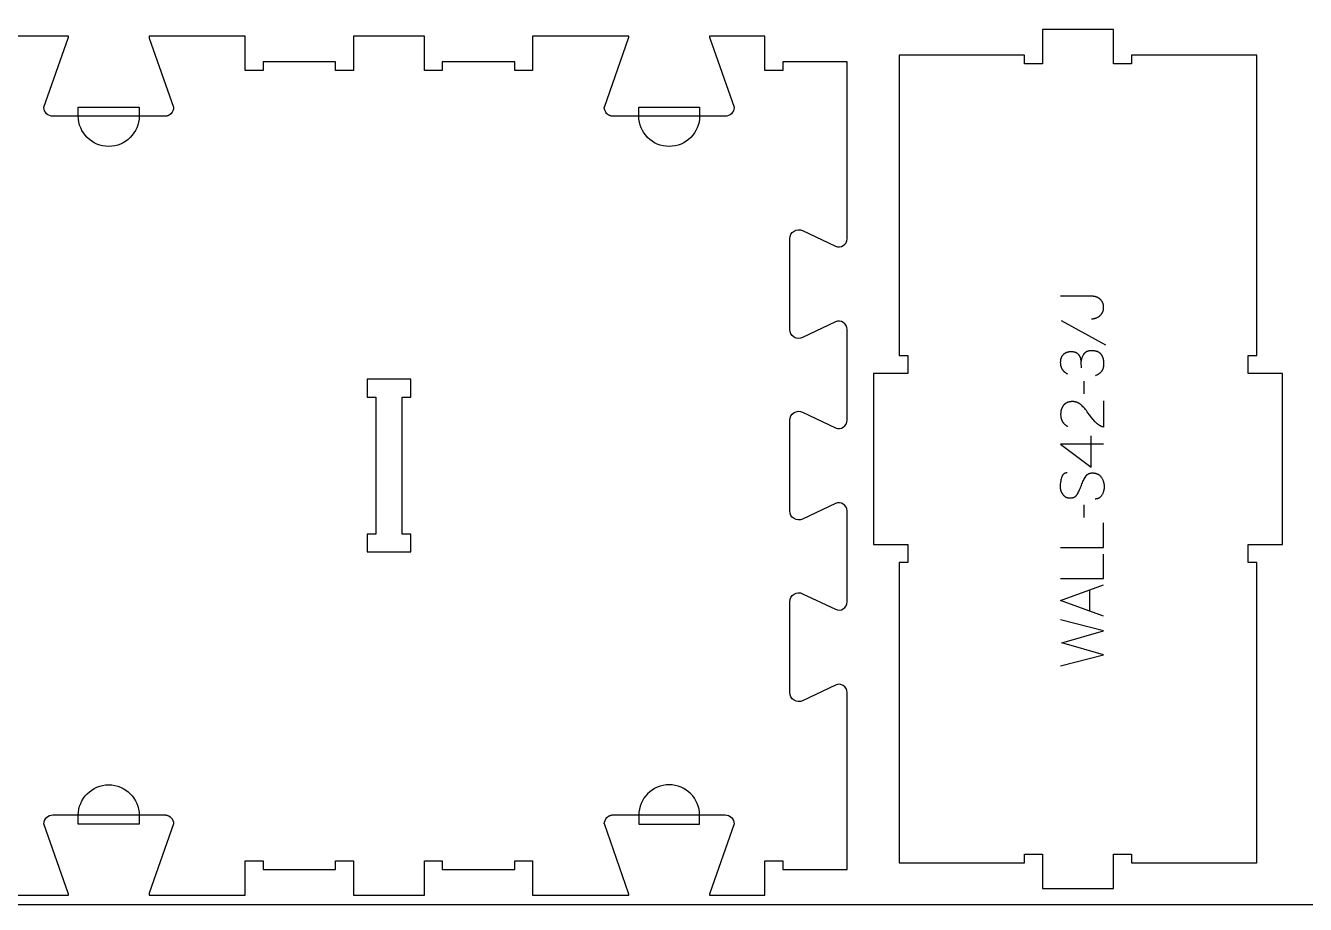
# Model space of a CAD drawing. Extents: x -13885 to -10701, y -19593 to -11999.
# Drawn here: x -12293 to -11400, y -13923 to -13310 of the extents above; entities that cross this region are included whole.
import ezdxf

# ---------------------------------------------------------------- set-up
doc = ezdxf.new("R2010")
doc.units = 0
for name, color, linetype in [('0_SHEET_SPRUCEPLY_2440X122', 1, 'CONTINUOUS'), ('1_ANYTOOL_1MMDEEP_LABELS_S', 2, 'CONTINUOUS'), ('3_ANYTOOL_CUTTHROUGH_INSID', 4, 'CONTINUOUS'), ('4_ANYTOOL_CUTTHROUGH_OUTSI', 5, 'CONTINUOUS'), ('5_ANYTOOL_HALF_MILL_9MM_IN', 3, 'CONTINUOUS')]:
    doc.layers.add(name, color=color, linetype=linetype)

msp = doc.modelspace()

# ---------------------------------------------------------------- linework, layer by layer
at = {"layer": '0_SHEET_SPRUCEPLY_2440X122'}
msp.add_lwpolyline([(-13513.11, -12703.28), (-13513.11, -13923.28), (-11073.11, -13923.28), (-11073.11, -12703.28)], close=True, dxfattribs=at)
at = {"layer": '1_ANYTOOL_1MMDEEP_LABELS_S'}
for points in [[(-11549.32, -13514.64), (-11549.11, -13514.64), (-11548.9, -13514.63), (-11548.7, -13514.62), (-11548.5, -13514.61), (-11548.29, -13514.59), (-11548.09, -13514.56), (-11547.89, -13514.53), (-11547.7, -13514.5), (-11547.5, -13514.47), (-11547.31, -13514.42), (-11547.11, -13514.38), (-11546.92, -13514.33), (-11546.73, -13514.28), (-11546.54, -13514.22), (-11546.35, -13514.16), (-11546.17, -13514.09), (-11545.99, -13514.02), (-11545.8, -13513.94), (-11545.62, -13513.86), (-11545.44, -13513.78), (-11545.26, -13513.69), (-11545.09, -13513.6), (-11544.91, -13513.5), (-11544.74, -13513.4), (-11544.57, -13513.29), (-11544.4, -13513.18), (-11544.23, -13513.07), (-11544.06, -13512.95), (-11543.89, -13512.83), (-11543.73, -13512.7), (-11543.57, -13512.57), (-11543.41, -13512.43), (-11543.25, -13512.29), (-11543.09, -13512.15), (-11542.95, -13512.01), (-11542.8, -13511.86), (-11542.66, -13511.71), (-11542.53, -13511.56), (-11542.4, -13511.4), (-11542.28, -13511.24), (-11542.16, -13511.08), (-11542.05, -13510.92), (-11541.94, -13510.75), (-11541.84, -13510.58), (-11541.74, -13510.41), (-11541.65, -13510.24), (-11541.56, -13510.06), (-11541.48, -13509.88), (-11541.4, -13509.69), (-11541.33, -13509.51), (-11541.26, -13509.32), (-11541.2, -13509.13), (-11541.14, -13508.94), (-11541.08, -13508.74), (-11541.04, -13508.54), (-11540.99, -13508.34), (-11540.96, -13508.13), (-11540.92, -13507.93), (-11540.9, -13507.72), (-11540.87, -13507.5), (-11540.86, -13507.29), (-11540.84, -13507.07), (-11540.84, -13506.85), (-11540.83, -13506.63), (-11540.84, -13506.41), (-11540.84, -13506.2), (-11540.85, -13505.99), (-11540.87, -13505.79), (-11540.89, -13505.59), (-11540.92, -13505.39), (-11540.95, -13505.19), (-11540.98, -13504.99), (-11541.02, -13504.8), (-11541.06, -13504.61), (-11541.11, -13504.42), (-11541.17, -13504.24), (-11541.22, -13504.05), (-11541.28, -13503.87), (-11541.35, -13503.69), (-11541.42, -13503.52), (-11541.5, -13503.35), (-11541.58, -13503.18), (-11541.66, -13503.01), (-11541.75, -13502.84), (-11541.85, -13502.68), (-11541.95, -13502.52), (-11542.05, -13502.36), (-11542.16, -13502.21), (-11542.27, -13502.05), (-11542.39, -13501.9), (-11542.51, -13501.76), (-11542.64, -13501.61), (-11542.77, -13501.47), (-11542.91, -13501.33), (-11543.05, -13501.19), (-11543.19, -13501.05), (-11543.34, -13500.92), (-11543.49, -13500.8), (-11543.64, -13500.67), (-11543.8, -13500.55), (-11543.95, -13500.44), (-11544.11, -13500.33), (-11544.27, -13500.22), (-11544.43, -13500.12), (-11544.6, -13500.02), (-11544.76, -13499.92), (-11544.93, -13499.83), (-11545.1, -13499.75), (-11545.28, -13499.67), (-11545.45, -13499.59), (-11545.63, -13499.52), (-11545.81, -13499.45), (-11545.99, -13499.38), (-11546.17, -13499.32), (-11546.35, -13499.27), (-11546.54, -13499.21), (-11546.73, -13499.16), (-11546.92, -13499.12), (-11547.11, -13499.08), (-11547.31, -13499.05), (-11547.5, -13499.01), (-11547.7, -13498.99), (-11547.9, -13498.96), (-11548.1, -13498.95), (-11548.31, -13498.93), (-11548.51, -13498.92), (-11548.72, -13498.91), (-11548.93, -13498.91), (-11570.83, -13498.91)], [(-11570.36, -13515.71), (-11539.59, -13532.9)], [(-11565.91, -13553.25), (-11566.21, -13553.1), (-11566.5, -13552.93), (-11566.79, -13552.76), (-11567.06, -13552.58), (-11567.32, -13552.4), (-11567.58, -13552.21), (-11567.83, -13552.01), (-11567.94, -13551.91), (-11568.06, -13551.81), (-11568.18, -13551.71), (-11568.29, -13551.6), (-11568.4, -13551.5), (-11568.5, -13551.39), (-11568.61, -13551.28), (-11568.71, -13551.17), (-11568.81, -13551.05), (-11568.91, -13550.94), (-11569, -13550.82), (-11569.1, -13550.7), (-11569.19, -13550.59), (-11569.27, -13550.46), (-11569.36, -13550.34), (-11569.44, -13550.22), (-11569.52, -13550.09), (-11569.6, -13549.97), (-11569.68, -13549.84), (-11569.75, -13549.71), (-11569.82, -13549.57), (-11569.89, -13549.44), (-11569.96, -13549.31), (-11570.02, -13549.17), (-11570.08, -13549.03), (-11570.14, -13548.89), (-11570.2, -13548.75), (-11570.25, -13548.61), (-11570.3, -13548.46), (-11570.35, -13548.32), (-11570.4, -13548.17), (-11570.44, -13548.02), (-11570.53, -13547.72), (-11570.6, -13547.41), (-11570.66, -13547.09), (-11570.71, -13546.77), (-11570.76, -13546.44), (-11570.79, -13546.11), (-11570.81, -13545.77), (-11570.83, -13545.42), (-11570.83, -13545.07), (-11570.83, -13544.86), (-11570.83, -13544.65), (-11570.82, -13544.45), (-11570.8, -13544.24), (-11570.79, -13544.04), (-11570.77, -13543.84), (-11570.74, -13543.65), (-11570.72, -13543.46), (-11570.68, -13543.26), (-11570.65, -13543.08), (-11570.61, -13542.89), (-11570.57, -13542.71), (-11570.52, -13542.53), (-11570.47, -13542.35), (-11570.42, -13542.17), (-11570.36, -13542), (-11570.3, -13541.83), (-11570.24, -13541.66), (-11570.17, -13541.49), (-11570.1, -13541.33), (-11570.02, -13541.17), (-11569.94, -13541.01), (-11569.86, -13540.86), (-11569.77, -13540.7), (-11569.68, -13540.55), (-11569.59, -13540.4), (-11569.49, -13540.26), (-11569.39, -13540.11), (-11569.28, -13539.97), (-11569.18, -13539.83), (-11569.06, -13539.7), (-11568.95, -13539.56), (-11568.83, -13539.43), (-11568.71, -13539.31), (-11568.58, -13539.18), (-11568.45, -13539.07), (-11568.32, -13538.95), (-11568.18, -13538.84), (-11568.05, -13538.74), (-11567.91, -13538.64), (-11567.76, -13538.54), (-11567.61, -13538.45), (-11567.46, -13538.36), (-11567.31, -13538.28), (-11567.15, -13538.2), (-11566.99, -13538.12), (-11566.83, -13538.05), (-11566.67, -13537.98), (-11566.5, -13537.92), (-11566.32, -13537.86), (-11566.15, -13537.81), (-11565.97, -13537.76), (-11565.79, -13537.71), (-11565.61, -13537.67), (-11565.42, -13537.63), (-11565.23, -13537.6), (-11565.03, -13537.57), (-11564.84, -13537.54), (-11564.64, -13537.52), (-11564.43, -13537.51), (-11564.23, -13537.49), (-11564.02, -13537.49), (-11563.81, -13537.48), (-11563.25, -13537.49), (-11562.92, -13537.5), (-11562.59, -13537.52), (-11562.28, -13537.56), (-11561.98, -13537.6), (-11561.83, -13537.62), (-11561.69, -13537.65), (-11561.55, -13537.67), (-11561.41, -13537.7), (-11561.27, -13537.74), (-11561.14, -13537.77), (-11561.01, -13537.81), (-11560.88, -13537.85), (-11560.75, -13537.89), (-11560.63, -13537.94), (-11560.51, -13537.98), (-11560.39, -13538.03), (-11560.27, -13538.08), (-11560.16, -13538.13), (-11560.05, -13538.19), (-11559.94, -13538.25), (-11559.84, -13538.31), (-11559.73, -13538.37), (-11559.63, -13538.43), (-11559.54, -13538.5), (-11559.44, -13538.57), (-11559.35, -13538.64), (-11559.17, -13538.79), (-11559, -13538.94), (-11558.83, -13539.09), (-11558.67, -13539.25), (-11558.6, -13539.34), (-11558.52, -13539.42), (-11558.45, -13539.5), (-11558.38, -13539.59), (-11558.31, -13539.67), (-11558.24, -13539.76), (-11558.17, -13539.85), (-11558.11, -13539.94), (-11558.04, -13540.03), (-11557.98, -13540.12), (-11557.92, -13540.21), (-11557.86, -13540.3), (-11557.8, -13540.4), (-11557.75, -13540.49), (-11557.7, -13540.59), (-11557.64, -13540.69), (-11557.59, -13540.79), (-11557.55, -13540.89), (-11557.5, -13540.99), (-11557.45, -13541.09), (-11557.41, -13541.2), (-11557.37, -13541.3), (-11557.29, -13541.51), (-11557.22, -13541.73), (-11557.15, -13541.94), (-11557.09, -13542.16), (-11557.03, -13542.39), (-11556.97, -13542.61), (-11556.92, -13542.84), (-11556.87, -13543.07), (-11556.83, -13543.3), (-11556.79, -13543.53), (-11556.76, -13543.76), (-11556.73, -13544), (-11556.7, -13544.24), (-11556.68, -13544.48), (-11556.67, -13544.73), (-11556.66, -13544.97), (-11556.65, -13545.22), (-11556.61, -13548.93)], [(-11556.61, -13546.14), (-11556.58, -13545.7), (-11556.54, -13545.27), (-11556.49, -13544.84), (-11556.43, -13544.42), (-11556.36, -13544), (-11556.28, -13543.58), (-11556.19, -13543.17), (-11556.09, -13542.77), (-11555.97, -13542.36), (-11555.85, -13541.97), (-11555.71, -13541.57), (-11555.56, -13541.18), (-11555.41, -13540.8), (-11555.24, -13540.42), (-11555.06, -13540.04), (-11554.87, -13539.67), (-11554.77, -13539.49), (-11554.66, -13539.31), (-11554.61, -13539.22), (-11554.55, -13539.14), (-11554.5, -13539.06), (-11554.44, -13538.98), (-11554.38, -13538.9), (-11554.32, -13538.82), (-11554.26, -13538.74), (-11554.2, -13538.66), (-11554.13, -13538.59), (-11554.07, -13538.52), (-11554, -13538.45), (-11553.93, -13538.38), (-11553.86, -13538.31), (-11553.79, -13538.24), (-11553.72, -13538.17), (-11553.65, -13538.11), (-11553.58, -13538.05), (-11553.5, -13537.99), (-11553.43, -13537.93), (-11553.35, -13537.87), (-11553.27, -13537.81), (-11553.19, -13537.75), (-11553.11, -13537.7), (-11553.03, -13537.65), (-11552.95, -13537.6), (-11552.86, -13537.55), (-11552.78, -13537.5), (-11552.69, -13537.45), (-11552.6, -13537.41), (-11552.51, -13537.36), (-11552.42, -13537.32), (-11552.33, -13537.28), (-11552.24, -13537.24), (-11552.14, -13537.2), (-11551.95, -13537.13), (-11551.75, -13537.06), (-11551.55, -13537), (-11551.35, -13536.95), (-11551.14, -13536.9), (-11550.92, -13536.85), (-11550.7, -13536.82), (-11550.48, -13536.78), (-11550.25, -13536.76), (-11550.01, -13536.74), (-11549.77, -13536.72), (-11549.53, -13536.71), (-11549.28, -13536.71), (-11549, -13536.71), (-11548.72, -13536.72), (-11548.45, -13536.73), (-11548.19, -13536.75), (-11547.93, -13536.77), (-11547.68, -13536.8), (-11547.43, -13536.83), (-11547.18, -13536.87), (-11546.95, -13536.91), (-11546.71, -13536.95), (-11546.48, -13537.01), (-11546.26, -13537.06), (-11546.04, -13537.12), (-11545.82, -13537.19), (-11545.61, -13537.26), (-11545.41, -13537.33), (-11545.21, -13537.41), (-11545.01, -13537.5), (-11544.82, -13537.59), (-11544.64, -13537.68), (-11544.46, -13537.78), (-11544.28, -13537.89), (-11544.11, -13538), (-11543.95, -13538.11), (-11543.79, -13538.23), (-11543.63, -13538.35), (-11543.48, -13538.48), (-11543.41, -13538.55), (-11543.34, -13538.61), (-11543.27, -13538.68), (-11543.2, -13538.75), (-11543.13, -13538.82), (-11543.06, -13538.9), (-11543, -13538.97), (-11542.93, -13539.04), (-11542.81, -13539.2), (-11542.68, -13539.35), (-11542.57, -13539.52), (-11542.45, -13539.68), (-11542.34, -13539.85), (-11542.24, -13540.02), (-11542.14, -13540.19), (-11542.04, -13540.37), (-11541.94, -13540.55), (-11541.85, -13540.74), (-11541.77, -13540.93), (-11541.68, -13541.12), (-11541.6, -13541.31), (-11541.53, -13541.51), (-11541.46, -13541.72), (-11541.39, -13541.92), (-11541.33, -13542.13), (-11541.27, -13542.35), (-11541.21, -13542.56), (-11541.16, -13542.78), (-11541.11, -13543.01), (-11541.07, -13543.24), (-11541.03, -13543.47), (-11540.99, -13543.7), (-11540.96, -13543.94), (-11540.9, -13544.43), (-11540.86, -13544.93), (-11540.84, -13545.44), (-11540.83, -13545.97), (-11540.84, -13546.35), (-11540.86, -13546.72), (-11540.88, -13547.09), (-11540.92, -13547.45), (-11540.97, -13547.8), (-11541, -13547.97), (-11541.03, -13548.14), (-11541.07, -13548.31), (-11541.11, -13548.48), (-11541.15, -13548.65), (-11541.19, -13548.81), (-11541.24, -13548.97), (-11541.28, -13549.13), (-11541.34, -13549.29), (-11541.39, -13549.44), (-11541.45, -13549.59), (-11541.51, -13549.75), (-11541.57, -13549.9), (-11541.64, -13550.04), (-11541.7, -13550.19), (-11541.77, -13550.33), (-11541.85, -13550.47), (-11541.92, -13550.61), (-11542, -13550.75), (-11542.09, -13550.89), (-11542.17, -13551.02), (-11542.26, -13551.15), (-11542.35, -13551.28), (-11542.44, -13551.41), (-11542.54, -13551.54), (-11542.64, -13551.66), (-11542.74, -13551.79), (-11542.84, -13551.91), (-11542.95, -13552.03), (-11543.06, -13552.14), (-11543.17, -13552.26), (-11543.29, -13552.37), (-11543.41, -13552.48), (-11543.53, -13552.59), (-11543.65, -13552.7), (-11543.78, -13552.8), (-11543.91, -13552.91), (-11544.04, -13553.01), (-11544.17, -13553.11), (-11544.31, -13553.21), (-11544.45, -13553.3), (-11544.6, -13553.39), (-11544.74, -13553.49), (-11544.89, -13553.58), (-11545.2, -13553.75), (-11545.51, -13553.92), (-11545.84, -13554.07), (-11546.18, -13554.23), (-11546.53, -13554.37)], [(-11554.72, -13558.23), (-11554.63, -13567.01)], [(-11540.88, -13571.94), (-11540.92, -13590.24), (-11541.38, -13590.09), (-11541.6, -13590.02), (-11541.82, -13589.93), (-11542.04, -13589.85), (-11542.26, -13589.76), (-11542.47, -13589.67), (-11542.69, -13589.57), (-11542.9, -13589.47), (-11543.1, -13589.37), (-11543.31, -13589.26), (-11543.51, -13589.15), (-11543.71, -13589.03), (-11543.91, -13588.92), (-11544.11, -13588.8), (-11544.3, -13588.67), (-11544.49, -13588.54), (-11544.68, -13588.41), (-11544.87, -13588.27), (-11545.05, -13588.14), (-11545.23, -13587.99), (-11545.41, -13587.85), (-11545.59, -13587.7), (-11545.76, -13587.54), (-11545.93, -13587.39), (-11546.1, -13587.23), (-11546.27, -13587.06), (-11546.43, -13586.9), (-11546.6, -13586.72), (-11546.76, -13586.55), (-11547.07, -13586.19), (-11548.29, -13584.71), (-11549.47, -13583.22), (-11550.63, -13581.71), (-11551.76, -13580.19), (-11552.32, -13579.44), (-11552.89, -13578.7), (-11553.47, -13577.99), (-11554.06, -13577.3), (-11554.65, -13576.64), (-11555.25, -13575.99), (-11555.86, -13575.37), (-11556.48, -13574.77), (-11556.63, -13574.62), (-11556.79, -13574.48), (-11556.95, -13574.35), (-11557.12, -13574.22), (-11557.28, -13574.09), (-11557.45, -13573.97), (-11557.62, -13573.85), (-11557.79, -13573.74), (-11557.97, -13573.63), (-11558.14, -13573.53), (-11558.32, -13573.43), (-11558.5, -13573.33), (-11558.69, -13573.24), (-11558.87, -13573.16), (-11559.06, -13573.08), (-11559.25, -13573), (-11559.44, -13572.93), (-11559.64, -13572.86), (-11559.84, -13572.8), (-11560.04, -13572.74), (-11560.24, -13572.69), (-11560.44, -13572.64), (-11560.65, -13572.6), (-11560.86, -13572.56), (-11561.07, -13572.52), (-11561.28, -13572.49), (-11561.49, -13572.47), (-11561.71, -13572.45), (-11561.93, -13572.43), (-11562.15, -13572.42), (-11562.38, -13572.41), (-11562.61, -13572.41), (-11562.85, -13572.41), (-11563.1, -13572.42), (-11563.34, -13572.43), (-11563.58, -13572.45), (-11563.82, -13572.47), (-11564.05, -13572.5), (-11564.28, -13572.53), (-11564.5, -13572.57), (-11564.72, -13572.61), (-11564.93, -13572.66), (-11565.15, -13572.71), (-11565.36, -13572.77), (-11565.56, -13572.83), (-11565.76, -13572.9), (-11565.96, -13572.97), (-11566.15, -13573.04), (-11566.34, -13573.13), (-11566.53, -13573.21), (-11566.71, -13573.3), (-11566.89, -13573.4), (-11567.06, -13573.5), (-11567.23, -13573.61), (-11567.4, -13573.72), (-11567.56, -13573.83), (-11567.72, -13573.96), (-11567.88, -13574.08), (-11568.03, -13574.21), (-11568.18, -13574.35), (-11568.32, -13574.49), (-11568.46, -13574.63), (-11568.6, -13574.78), (-11568.73, -13574.94), (-11568.86, -13575.1), (-11568.99, -13575.26), (-11569.11, -13575.43), (-11569.23, -13575.59), (-11569.34, -13575.76), (-11569.45, -13575.94), (-11569.55, -13576.11), (-11569.65, -13576.29), (-11569.75, -13576.47), (-11569.84, -13576.65), (-11569.93, -13576.84), (-11570.01, -13577.02), (-11570.09, -13577.21), (-11570.17, -13577.41), (-11570.24, -13577.6), (-11570.31, -13577.8), (-11570.37, -13578), (-11570.43, -13578.21), (-11570.49, -13578.41), (-11570.54, -13578.62), (-11570.59, -13578.83), (-11570.63, -13579.05), (-11570.67, -13579.26), (-11570.7, -13579.48), (-11570.73, -13579.7), (-11570.76, -13579.93), (-11570.78, -13580.15), (-11570.8, -13580.38), (-11570.82, -13580.61), (-11570.83, -13580.85), (-11570.83, -13581.33), (-11570.83, -13581.69), (-11570.81, -13582.05), (-11570.79, -13582.41), (-11570.75, -13582.75), (-11570.71, -13583.09), (-11570.65, -13583.43), (-11570.59, -13583.75), (-11570.51, -13584.07), (-11570.43, -13584.39), (-11570.38, -13584.54), (-11570.34, -13584.7), (-11570.28, -13584.85), (-11570.23, -13585), (-11570.17, -13585.15), (-11570.12, -13585.29), (-11570.06, -13585.44), (-11569.99, -13585.58), (-11569.93, -13585.72), (-11569.86, -13585.86), (-11569.79, -13586), (-11569.71, -13586.14), (-11569.64, -13586.27), (-11569.56, -13586.4), (-11569.48, -13586.54), (-11569.39, -13586.67), (-11569.31, -13586.8), (-11569.22, -13586.92), (-11569.13, -13587.05), (-11569.04, -13587.17), (-11568.94, -13587.29), (-11568.84, -13587.41), (-11568.74, -13587.53), (-11568.64, -13587.65), (-11568.53, -13587.76), (-11568.42, -13587.88), (-11568.31, -13587.99), (-11568.2, -13588.1), (-11568.08, -13588.21), (-11567.96, -13588.32), (-11567.84, -13588.42), (-11567.72, -13588.53), (-11567.47, -13588.73), (-11567.2, -13588.93), (-11566.93, -13589.12), (-11566.65, -13589.3), (-11566.35, -13589.48), (-11566.05, -13589.65), (-11565.73, -13589.81)], [(-11549.49, -13618.14), (-11549.49, -13596.37)], [(-11540.83, -13602.15), (-11570.88, -13602.11), (-11549.49, -13618.14)], [(-11566.25, -13622.17), (-11566.44, -13622.17), (-11566.53, -13622.18), (-11566.62, -13622.18), (-11566.71, -13622.19), (-11566.8, -13622.2), (-11566.89, -13622.21), (-11566.98, -13622.22), (-11567.06, -13622.23), (-11567.15, -13622.25), (-11567.23, -13622.27), (-11567.32, -13622.28), (-11567.4, -13622.3), (-11567.48, -13622.33), (-11567.56, -13622.35), (-11567.64, -13622.37), (-11567.72, -13622.4), (-11567.79, -13622.43), (-11567.87, -13622.46), (-11567.94, -13622.49), (-11568.02, -13622.52), (-11568.09, -13622.56), (-11568.16, -13622.59), (-11568.23, -13622.63), (-11568.3, -13622.67), (-11568.37, -13622.71), (-11568.44, -13622.75), (-11568.51, -13622.8), (-11568.57, -13622.84), (-11568.64, -13622.89), (-11568.7, -13622.94), (-11568.77, -13622.99), (-11568.83, -13623.04), (-11568.89, -13623.09), (-11568.95, -13623.15), (-11569.01, -13623.21), (-11569.06, -13623.26), (-11569.12, -13623.32), (-11569.18, -13623.39), (-11569.23, -13623.45), (-11569.28, -13623.51), (-11569.34, -13623.58), (-11569.39, -13623.65), (-11569.44, -13623.72), (-11569.49, -13623.79), (-11569.54, -13623.86), (-11569.58, -13623.94), (-11569.63, -13624.01), (-11569.68, -13624.09), (-11569.72, -13624.17), (-11569.76, -13624.25), (-11569.81, -13624.33), (-11569.89, -13624.5), (-11569.97, -13624.68), (-11570.04, -13624.86), (-11570.11, -13625.05), (-11570.17, -13625.25), (-11570.23, -13625.45), (-11570.45, -13626.26), (-11570.65, -13627.06), (-11570.81, -13627.84), (-11570.94, -13628.61), (-11571, -13628.99), (-11571.04, -13629.37), (-11571.08, -13629.74), (-11571.12, -13630.11), (-11571.14, -13630.48), (-11571.16, -13630.84), (-11571.17, -13631.2), (-11571.18, -13631.55), (-11571.17, -13631.75), (-11571.17, -13631.94), (-11571.16, -13632.14), (-11571.15, -13632.33), (-11571.13, -13632.52), (-11571.11, -13632.71), (-11571.09, -13632.89), (-11571.06, -13633.08), (-11571.03, -13633.26), (-11571, -13633.45), (-11570.96, -13633.63), (-11570.92, -13633.81), (-11570.88, -13633.99), (-11570.83, -13634.17), (-11570.78, -13634.35), (-11570.72, -13634.52), (-11570.66, -13634.7), (-11570.6, -13634.87), (-11570.53, -13635.04), (-11570.46, -13635.21), (-11570.39, -13635.38), (-11570.32, -13635.55), (-11570.24, -13635.72), (-11570.15, -13635.89), (-11570.06, -13636.05), (-11569.97, -13636.21), (-11569.88, -13636.38), (-11569.78, -13636.54), (-11569.68, -13636.7), (-11569.58, -13636.86), (-11569.47, -13637.01), (-11569.36, -13637.17), (-11569.24, -13637.32), (-11569.12, -13637.47), (-11569, -13637.61), (-11568.88, -13637.75), (-11568.75, -13637.88), (-11568.62, -13638.01), (-11568.48, -13638.14), (-11568.35, -13638.26), (-11568.21, -13638.37), (-11568.06, -13638.48), (-11567.92, -13638.58), (-11567.77, -13638.68), (-11567.62, -13638.78), (-11567.46, -13638.87), (-11567.3, -13638.95), (-11567.14, -13639.03), (-11566.98, -13639.11), (-11566.81, -13639.18), (-11566.64, -13639.24), (-11566.47, -13639.31), (-11566.29, -13639.36), (-11566.11, -13639.41), (-11565.93, -13639.46), (-11565.74, -13639.5), (-11565.55, -13639.54), (-11565.36, -13639.57), (-11565.17, -13639.59), (-11564.97, -13639.62), (-11564.77, -13639.63), (-11564.56, -13639.64), (-11564.36, -13639.65), (-11564.15, -13639.65), (-11563.93, -13639.65), (-11563.72, -13639.64), (-11563.51, -13639.63), (-11563.31, -13639.61), (-11563.11, -13639.59), (-11562.91, -13639.56), (-11562.72, -13639.52), (-11562.53, -13639.48), (-11562.34, -13639.43), (-11562.16, -13639.38), (-11561.98, -13639.32), (-11561.81, -13639.26), (-11561.72, -13639.22), (-11561.64, -13639.19), (-11561.55, -13639.15), (-11561.47, -13639.11), (-11561.39, -13639.07), (-11561.31, -13639.03), (-11561.23, -13638.99), (-11561.15, -13638.95), (-11561.07, -13638.9), (-11560.99, -13638.86), (-11560.91, -13638.81), (-11560.84, -13638.76), (-11560.76, -13638.71), (-11560.69, -13638.66), (-11560.62, -13638.6), (-11560.55, -13638.55), (-11560.47, -13638.49), (-11560.4, -13638.44), (-11560.33, -13638.38), (-11560.27, -13638.32), (-11560.2, -13638.26), (-11560.13, -13638.19), (-11560.07, -13638.13), (-11560, -13638.06), (-11559.87, -13637.93), (-11559.75, -13637.79), (-11559.63, -13637.64), (-11559.52, -13637.49), (-11559.4, -13637.33), (-11559.3, -13637.17), (-11559.19, -13637), (-11559.09, -13636.83), (-11558.7, -13636.11), (-11558.32, -13635.38), (-11557.95, -13634.63), (-11557.6, -13633.87), (-11557.25, -13633.09), (-11556.92, -13632.29), (-11556.59, -13631.48), (-11556.28, -13630.65), (-11555.97, -13629.83), (-11555.64, -13629.02), (-11555.3, -13628.24), (-11554.94, -13627.47), (-11554.56, -13626.73), (-11554.17, -13626), (-11553.77, -13625.3), (-11553.35, -13624.61), (-11553.24, -13624.45), (-11553.13, -13624.29), (-11553.01, -13624.13), (-11552.95, -13624.06), (-11552.89, -13623.98), (-11552.83, -13623.91), (-11552.76, -13623.84), (-11552.7, -13623.77), (-11552.63, -13623.7), (-11552.57, -13623.64), (-11552.5, -13623.57), (-11552.43, -13623.51), (-11552.36, -13623.45), (-11552.3, -13623.39), (-11552.22, -13623.33), (-11552.15, -13623.27), (-11552.08, -13623.22), (-11552.01, -13623.16), (-11551.93, -13623.11), (-11551.86, -13623.06), (-11551.78, -13623.01), (-11551.7, -13622.96), (-11551.62, -13622.91), (-11551.54, -13622.87), (-11551.46, -13622.82), (-11551.38, -13622.78), (-11551.3, -13622.74), (-11551.21, -13622.7), (-11551.13, -13622.66), (-11551.04, -13622.62), (-11550.96, -13622.59), (-11550.87, -13622.56), (-11550.78, -13622.52), (-11550.69, -13622.49), (-11550.6, -13622.46), (-11550.51, -13622.44), (-11550.42, -13622.41), (-11550.23, -13622.36), (-11550.04, -13622.32), (-11549.84, -13622.28), (-11549.64, -13622.25), (-11549.44, -13622.22), (-11549.23, -13622.2), (-11549.02, -13622.19), (-11548.81, -13622.18), (-11548.59, -13622.18), (-11548.36, -13622.19), (-11548.14, -13622.2), (-11547.91, -13622.21), (-11547.67, -13622.23), (-11547.45, -13622.26), (-11547.22, -13622.29), (-11547, -13622.33), (-11546.79, -13622.37), (-11546.57, -13622.41), (-11546.37, -13622.47), (-11546.16, -13622.52), (-11545.96, -13622.58), (-11545.76, -13622.65), (-11545.57, -13622.72), (-11545.38, -13622.8), (-11545.19, -13622.88), (-11545.01, -13622.97), (-11544.83, -13623.06), (-11544.65, -13623.15), (-11544.48, -13623.26), (-11544.31, -13623.36), (-11544.15, -13623.47), (-11543.99, -13623.59), (-11543.83, -13623.71), (-11543.68, -13623.84), (-11543.53, -13623.97), (-11543.38, -13624.11), (-11543.24, -13624.25), (-11543.11, -13624.4), (-11542.97, -13624.55), (-11542.84, -13624.71), (-11542.71, -13624.87), (-11542.59, -13625.03), (-11542.47, -13625.21), (-11542.36, -13625.38), (-11542.13, -13625.74), (-11541.93, -13626.11), (-11541.73, -13626.48), (-11541.56, -13626.85), (-11541.39, -13627.22), (-11541.24, -13627.6), (-11541.17, -13627.79), (-11541.1, -13627.98), (-11541.04, -13628.17), (-11540.98, -13628.37), (-11540.92, -13628.56), (-11540.87, -13628.76), (-11540.82, -13628.95), (-11540.77, -13629.15), (-11540.73, -13629.35), (-11540.69, -13629.54), (-11540.66, -13629.74), (-11540.62, -13629.94), (-11540.59, -13630.14), (-11540.57, -13630.35), (-11540.53, -13630.75), (-11540.5, -13631.16), (-11540.49, -13631.58), (-11540.49, -13631.99), (-11540.51, -13632.4), (-11540.53, -13632.8), (-11540.57, -13633.2), (-11540.62, -13633.6), (-11540.69, -13633.99), (-11540.76, -13634.37), (-11540.86, -13634.75), (-11540.96, -13635.13), (-11541.07, -13635.5), (-11541.2, -13635.87), (-11541.34, -13636.23), (-11541.5, -13636.59), (-11541.66, -13636.95), (-11541.84, -13637.3), (-11542.03, -13637.64), (-11542.13, -13637.81), (-11542.24, -13637.97), (-11542.34, -13638.13), (-11542.45, -13638.28), (-11542.57, -13638.43), (-11542.68, -13638.57), (-11542.8, -13638.71), (-11542.92, -13638.84), (-11543.04, -13638.97), (-11543.17, -13639.09), (-11543.3, -13639.2), (-11543.43, -13639.31), (-11543.5, -13639.36), (-11543.57, -13639.42), (-11543.64, -13639.47), (-11543.71, -13639.52), (-11543.78, -13639.56), (-11543.85, -13639.61), (-11543.92, -13639.65), (-11543.99, -13639.7), (-11544.07, -13639.74), (-11544.14, -13639.78), (-11544.22, -13639.82), (-11544.29, -13639.86), (-11544.37, -13639.89), (-11544.45, -13639.93), (-11544.52, -13639.96), (-11544.6, -13640), (-11544.68, -13640.03), (-11544.76, -13640.06), (-11544.84, -13640.09), (-11544.92, -13640.12), (-11545.09, -13640.17), (-11545.26, -13640.21), (-11545.43, -13640.25), (-11545.6, -13640.29), (-11545.78, -13640.32), (-11545.96, -13640.34), (-11546.14, -13640.36), (-11546.33, -13640.37), (-11546.51, -13640.38), (-11546.71, -13640.38)], [(-11554.72, -13644.41), (-11554.63, -13653.2)], [(-11570.83, -13674.15), (-11540.83, -13674.15), (-11540.83, -13657.05)], [(-11570.83, -13695.97), (-11540.83, -13695.97), (-11540.83, -13678.87)], [(-11540.83, -13722.2), (-11570.83, -13711.31), (-11540.83, -13700.25)], [(-11550.39, -13718.73), (-11550.39, -13703.81)], [(-11570.83, -13756.91), (-11540.83, -13749.2), (-11569.93, -13740.75), (-11540.83, -13732.27), (-11570.83, -13724.77)]]:
    msp.add_lwpolyline(points, dxfattribs=at)
at = {"layer": '3_ANYTOOL_CUTTHROUGH_INSID', "color": 4}
msp.add_lwpolyline([(-12054.56, -13677.33), (-12024.31, -13677.33), (-12024.31, -13664.83), (-12030.31, -13664.83), (-12030.31, -13569.33), (-12024.31, -13569.33), (-12024.31, -13556.83), (-12054.81, -13556.83), (-12054.81, -13569.33), (-12048.81, -13569.33), (-12048.81, -13664.83), (-12054.81, -13664.83), (-12054.81, -13677.33)], close=True, dxfattribs=at)
at = {"layer": '4_ANYTOOL_CUTTHROUGH_OUTSI', "color": 5}
msp.add_lwpolyline([(-11433.96, -13540.21), (-11433.96, -13330.71), (-11521.46, -13330.71), (-11521.46, -13336.71), (-11533.96, -13336.71), (-11533.96, -13312.71), (-11583.46, -13312.71), (-11583.46, -13336.71), (-11595.96, -13336.71), (-11595.96, -13330.71), (-11683.46, -13330.71), (-11683.46, -13540.21), (-11677.46, -13540.21), (-11677.46, -13552.71), (-11701.46, -13552.71), (-11701.46, -13672.21), (-11677.46, -13672.21), (-11677.46, -13684.71), (-11683.46, -13684.71), (-11683.46, -13894.21), (-11595.96, -13894.21), (-11595.96, -13888.21), (-11583.46, -13888.21), (-11583.46, -13912.21), (-11533.96, -13912.21), (-11533.96, -13888.21), (-11521.46, -13888.21), (-11521.46, -13894.21), (-11433.96, -13894.21), (-11433.96, -13684.71), (-11439.96, -13684.71), (-11439.96, -13672.21), (-11415.96, -13672.21), (-11415.96, -13552.71), (-11439.96, -13552.71), (-11439.96, -13540.21)], close=True, dxfattribs=at)
msp.add_lwpolyline([(-12301.81, -13916.83), (-12263.21, -13916.83), (-12263.21, -13916.83, 0.061485), (-12263.44, -13915.45), (-12280.34, -13867.17), (-12280.35, -13867.13), (-12280.35, -13867.08), (-12280.35, -13867.08, -0.414214), (-12274.1, -13860.83), (-12196.1, -13860.83), (-12195.95, -13860.84), (-12195.8, -13860.84), (-12195.65, -13860.85), (-12195.5, -13860.86), (-12195.35, -13860.88), (-12195.2, -13860.9), (-12195.05, -13860.92), (-12194.9, -13860.95), (-12194.75, -13860.98), (-12194.6, -13861.02), (-12194.45, -13861.06), (-12194.3, -13861.1), (-12194.15, -13861.15), (-12194, -13861.2), (-12193.86, -13861.25), (-12193.71, -13861.31), (-12193.57, -13861.37), (-12193.43, -13861.44), (-12193.29, -13861.5), (-12193.15, -13861.58), (-12193.02, -13861.65), (-12192.88, -13861.73), (-12192.75, -13861.81), (-12192.62, -13861.89), (-12192.5, -13861.98), (-12192.37, -13862.07), (-12192.25, -13862.16), (-12192.13, -13862.26), (-12192.02, -13862.36), (-12191.9, -13862.46), (-12191.79, -13862.56), (-12191.68, -13862.67, -0.198912), (-12189.85, -13867.08), (-12189.85, -13867.13), (-12189.87, -13867.17), (-12206.77, -13915.45), (-12206.77, -13915.45, 0.061485), (-12207, -13916.83), (-12139.81, -13916.83), (-12139.81, -13892.83), (-12127.31, -13892.83), (-12127.31, -13898.83), (-12076.81, -13898.83), (-12076.81, -13892.83), (-12064.31, -13892.83), (-12064.31, -13916.83), (-12014.81, -13916.83), (-12014.81, -13892.83), (-12002.31, -13892.83), (-12002.31, -13898.83), (-11951.81, -13898.83), (-11951.81, -13892.83), (-11939.31, -13892.83), (-11939.31, -13916.83), (-11889.56, -13916.83), (-11872.12, -13916.83), (-11872.12, -13916.83, 0.061486), (-11872.35, -13915.44), (-11889.25, -13867.17), (-11889.26, -13867.13), (-11889.26, -13867.08), (-11889.26, -13867.08, -0.198912), (-11887.43, -13862.66), (-11887.32, -13862.56), (-11887.21, -13862.46), (-11887.1, -13862.36), (-11886.98, -13862.26), (-11886.86, -13862.16), (-11886.74, -13862.07), (-11886.62, -13861.98), (-11886.49, -13861.89), (-11886.36, -13861.81), (-11886.23, -13861.73), (-11886.1, -13861.65), (-11885.96, -13861.58), (-11885.83, -13861.5), (-11885.69, -13861.44), (-11885.54, -13861.37), (-11885.4, -13861.31), (-11885.26, -13861.25), (-11885.11, -13861.2), (-11884.96, -13861.15), (-11884.82, -13861.1), (-11884.67, -13861.06), (-11884.52, -13861.02), (-11884.37, -13860.98), (-11884.22, -13860.95), (-11884.07, -13860.92), (-11883.92, -13860.9), (-11883.76, -13860.88), (-11883.61, -13860.86), (-11883.46, -13860.85), (-11883.31, -13860.84), (-11883.16, -13860.84), (-11883.01, -13860.83), (-11805.01, -13860.83, -0.414214), (-11798.76, -13867.08), (-11798.76, -13867.13), (-11798.77, -13867.17), (-11815.67, -13915.44), (-11815.67, -13915.44, 0.061485), (-11815.9, -13916.83), (-11777.31, -13916.83), (-11777.31, -13892.83), (-11764.81, -13892.83), (-11764.81, -13898.83), (-11719.81, -13898.83), (-11719.81, -13775.44), (-11719.81, -13775.44, 0.551268), (-11728.03, -13770.25), (-11750.87, -13781.12, -0.551268), (-11759.81, -13775.48), (-11759.81, -13712.09, -0.257375), (-11756.89, -13706.8, -0.257375), (-11750.87, -13706.45), (-11728.03, -13717.32, 0.551268), (-11719.81, -13712.13), (-11719.81, -13648.74, 0.551268), (-11728.03, -13643.55), (-11750.87, -13654.42, -0.551268), (-11759.81, -13648.78), (-11759.81, -13585.39, -0.551268), (-11750.87, -13579.75), (-11728.03, -13590.62, 0.551268), (-11719.81, -13585.43), (-11719.81, -13522.04, 0.551268), (-11728.03, -13516.85), (-11750.87, -13527.72, -0.551268), (-11759.81, -13522.08), (-11759.81, -13458.69, -0.551268), (-11750.87, -13453.05), (-11728.03, -13463.92, 0.257375), (-11722.49, -13463.59, 0.257375), (-11719.81, -13458.73), (-11719.81, -13335.33), (-11764.81, -13335.33), (-11764.81, -13341.33), (-11777.31, -13341.33), (-11777.31, -13317.33), (-11815.9, -13317.33), (-11815.9, -13317.33, 0.061485), (-11815.67, -13318.72), (-11798.77, -13367), (-11798.76, -13367.04), (-11798.76, -13367.08), (-11798.76, -13367.08, -0.414214), (-11805.01, -13373.33), (-11883.01, -13373.33), (-11883.16, -13373.33), (-11883.31, -13373.33), (-11883.46, -13373.32), (-11883.61, -13373.3), (-11883.76, -13373.29), (-11883.92, -13373.27), (-11884.07, -13373.24), (-11884.22, -13373.22), (-11884.37, -13373.18), (-11884.52, -13373.15), (-11884.67, -13373.11), (-11884.82, -13373.07), (-11884.96, -13373.02), (-11885.11, -13372.97), (-11885.26, -13372.92), (-11885.4, -13372.86), (-11885.54, -13372.8), (-11885.69, -13372.73), (-11885.83, -13372.66), (-11885.96, -13372.59), (-11886.1, -13372.52), (-11886.23, -13372.44), (-11886.36, -13372.36), (-11886.49, -13372.27), (-11886.62, -13372.19), (-11886.74, -13372.1), (-11886.86, -13372), (-11886.98, -13371.91), (-11887.1, -13371.81), (-11887.21, -13371.71), (-11887.32, -13371.61), (-11887.43, -13371.5, -0.198912), (-11889.26, -13367.08), (-11889.26, -13367.04), (-11889.25, -13367), (-11872.35, -13318.72), (-11872.35, -13318.72, 0.061485), (-11872.12, -13317.33), (-11889.56, -13317.33), (-11939.31, -13317.33), (-11939.31, -13341.33), (-11951.81, -13341.33), (-11951.81, -13335.33), (-12002.31, -13335.33), (-12002.31, -13341.33), (-12014.81, -13341.33), (-12014.81, -13317.33), (-12064.31, -13317.33), (-12064.31, -13341.33), (-12076.81, -13341.33), (-12076.81, -13335.33), (-12127.31, -13335.33), (-12127.31, -13341.33), (-12139.81, -13341.33), (-12139.81, -13317.33), (-12207, -13317.33), (-12207, -13317.33, 0.061485), (-12206.77, -13318.72), (-12189.87, -13367), (-12189.85, -13367.04), (-12189.85, -13367.08), (-12189.85, -13367.08, -0.198912), (-12191.68, -13371.5), (-12191.79, -13371.61), (-12191.9, -13371.71), (-12192.02, -13371.81), (-12192.13, -13371.91), (-12192.25, -13372), (-12192.37, -13372.1), (-12192.5, -13372.19), (-12192.62, -13372.27), (-12192.75, -13372.36), (-12192.88, -13372.44), (-12193.02, -13372.52), (-12193.15, -13372.59), (-12193.29, -13372.66), (-12193.43, -13372.73), (-12193.57, -13372.8), (-12193.71, -13372.86), (-12193.86, -13372.92), (-12194, -13372.97), (-12194.15, -13373.02), (-12194.3, -13373.07), (-12194.45, -13373.11), (-12194.6, -13373.15), (-12194.75, -13373.19), (-12194.9, -13373.22), (-12195.05, -13373.24), (-12195.2, -13373.27), (-12195.35, -13373.29), (-12195.5, -13373.31), (-12195.65, -13373.32), (-12195.8, -13373.33), (-12195.95, -13373.33), (-12196.1, -13373.33), (-12274.1, -13373.33, -0.414214), (-12280.35, -13367.08), (-12280.35, -13367.04), (-12280.34, -13367), (-12263.44, -13318.72), (-12263.44, -13318.72, 0.061485), (-12263.21, -13317.33), (-12301.81, -13317.33)], format="xyb", dxfattribs=at)
at = {"layer": '5_ANYTOOL_HALF_MILL_9MM_IN', "color": 3}
for points in [[(-12213.85, -13373.08, -1), (-12256.35, -13373.08), (-12256.35, -13372.83), (-12256.35, -13366.83), (-12213.85, -13366.83), (-12213.85, -13372.83), (-12213.85, -13373.08)], [(-11822.76, -13373.08, -1), (-11865.26, -13373.08), (-11865.26, -13372.83), (-11865.26, -13366.83), (-11822.76, -13366.83), (-11822.76, -13372.83), (-11822.76, -13373.08)], [(-12256.35, -13861.08, -1), (-12213.85, -13861.08), (-12213.85, -13861.33), (-12213.85, -13867.33), (-12256.35, -13867.33), (-12256.35, -13861.33), (-12256.35, -13861.08)], [(-11822.76, -13861.08, 1), (-11865.26, -13861.08), (-11865.26, -13861.33), (-11865.26, -13867.33), (-11822.76, -13867.33), (-11822.76, -13861.33), (-11822.76, -13861.08)]]:
    msp.add_lwpolyline(points, format="xyb", close=True, dxfattribs=at)

doc.saveas('drawing.dxf')
